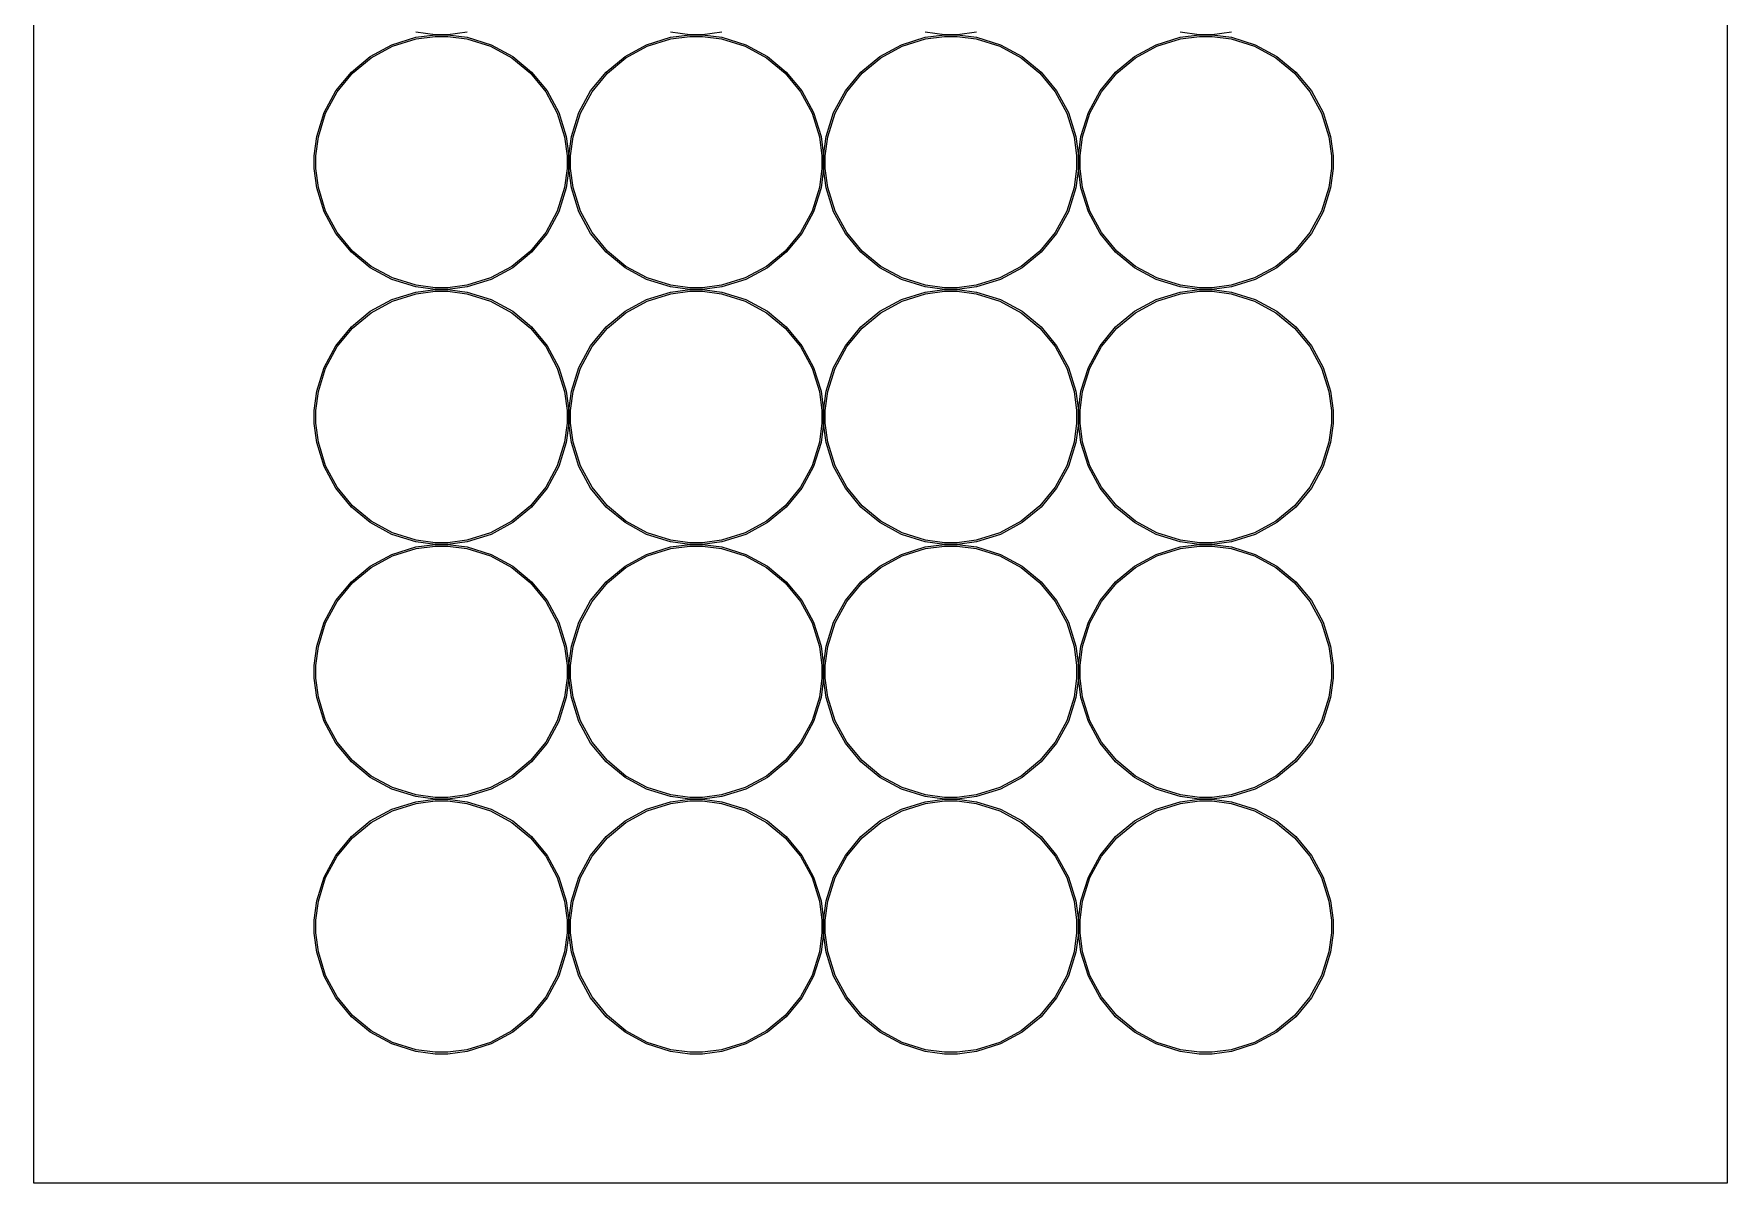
# Model space of a CAD drawing. Extents: x 3 to 206, y 4 to 294.
# Drawn here: x 3.4 to 206.1, y 3.7 to 141.2 of the extents above; entities that cross this region are included whole.
import ezdxf

# ---------------------------------------------------------------- set-up
doc = ezdxf.new("R2010")
doc.units = 0
doc.layers.add('CCC-CC-CC', color=254, linetype='CONTINUOUS')
doc.layers.add('CFF-FF-FF-WHITE', color=7, linetype='CONTINUOUS')

msp = doc.modelspace()

# ---------------------------------------------------------------- linework, layer by layer
at = {"layer": 'CCC-CC-CC'}
for points in [[(52.2319, 141.123), (52.9992, 141.123), (55.3036, 140.815), (58.1656, 139.926), (60.7564, 138.52), (63.0135, 136.659), (64.8751, 134.401), (66.2809, 131.811), (67.1696, 128.948), (67.4797, 126.644), (67.4797, 125.876), (67.4797, 125.108), (67.1696, 122.804), (66.2809, 119.942), (64.8751, 117.351), (63.0135, 115.094), (60.7564, 113.232), (58.1656, 111.826), (55.3036, 110.938), (52.9992, 110.628), (52.2319, 110.628), (51.4629, 110.628), (49.1589, 110.938), (46.2964, 111.826), (43.706, 113.232), (41.4486, 115.094), (39.587, 117.351), (38.1811, 119.942), (37.2925, 122.804), (36.9838, 125.108), (36.9838, 125.876), (36.9838, 126.644), (37.2925, 128.948), (38.1811, 131.811), (39.587, 134.401), (41.4486, 136.659), (43.706, 138.52), (46.2964, 139.926), (49.1589, 140.815), (51.4629, 141.123), (52.2319, 141.123)], [(52.2319, 140.92), (52.9897, 140.92), (55.2633, 140.615), (58.087, 139.738), (60.6432, 138.351), (62.8689, 136.514), (64.7058, 134.287), (66.0936, 131.732), (66.9699, 128.909), (67.2758, 126.635), (67.2758, 125.876), (67.2758, 125.118), (66.9699, 122.844), (66.0936, 120.02), (64.7058, 117.464), (62.8689, 115.238), (60.6432, 113.401), (58.087, 112.014), (55.2633, 111.137), (52.9897, 110.831), (52.2319, 110.831), (51.4724, 110.831), (49.1987, 111.137), (46.3751, 112.014), (43.8203, 113.401), (41.5932, 115.238), (39.7563, 117.464), (38.3688, 120.02), (37.4922, 122.844), (37.1877, 125.118), (37.1877, 125.876), (37.1877, 126.635), (37.4922, 128.909), (38.3688, 131.732), (39.7563, 134.287), (41.5932, 136.514), (43.8203, 138.351), (46.3751, 139.738), (49.1987, 140.615), (51.4724, 140.92), (52.2319, 140.92)], [(82.7278, 141.123), (83.4954, 141.123), (85.7994, 140.815), (88.6615, 139.926), (91.2523, 138.52), (93.5083, 136.659), (95.3699, 134.401), (96.7754, 131.811), (97.6644, 128.948), (97.9745, 126.644), (97.9745, 125.876), (97.9745, 125.108), (97.6644, 122.804), (96.7754, 119.942), (95.3699, 117.351), (93.5083, 115.094), (91.2523, 113.232), (88.6615, 111.826), (85.7994, 110.938), (83.4954, 110.628), (82.7278, 110.628), (81.9587, 110.628), (79.6548, 110.938), (76.7927, 111.826), (74.2019, 113.232), (71.9448, 115.094), (70.0828, 117.351), (68.6774, 119.942), (67.7884, 122.804), (67.4797, 125.108), (67.4797, 125.876), (67.4797, 126.644), (67.7884, 128.948), (68.6774, 131.811), (70.0828, 134.401), (71.9448, 136.659), (74.2019, 138.52), (76.7927, 139.926), (79.6548, 140.815), (81.9587, 141.123), (82.7278, 141.123)], [(82.7278, 140.92), (83.4856, 140.92), (85.7596, 140.615), (88.5832, 139.738), (91.138, 138.351), (93.3648, 136.514), (95.2017, 134.287), (96.5895, 131.732), (97.4658, 128.909), (97.7717, 126.635), (97.7717, 125.876), (97.7717, 125.118), (97.4658, 122.844), (96.5895, 120.02), (95.2017, 117.464), (93.3648, 115.238), (91.138, 113.401), (88.5832, 112.014), (85.7596, 111.137), (83.4856, 110.831), (82.7278, 110.831), (81.9686, 110.831), (79.6946, 111.137), (76.871, 112.014), (74.3148, 113.401), (72.088, 115.238), (70.2511, 117.464), (68.8633, 120.02), (67.987, 122.844), (67.6822, 125.118), (67.6822, 125.876), (67.6822, 126.635), (67.987, 128.909), (68.8633, 131.732), (70.2511, 134.287), (72.088, 136.514), (74.3148, 138.351), (76.871, 139.738), (79.6946, 140.615), (81.9686, 140.92), (82.7278, 140.92)], [(113.222, 141.123), (113.99, 141.123), (116.294, 140.815), (119.156, 139.926), (121.747, 138.52), (124.004, 136.659), (125.866, 134.401), (127.272, 131.811), (128.16, 128.948), (128.47, 126.644), (128.47, 125.876), (128.47, 125.108), (128.16, 122.804), (127.272, 119.942), (125.866, 117.351), (124.004, 115.094), (121.747, 113.232), (119.156, 111.826), (116.294, 110.938), (113.99, 110.628), (113.222, 110.628), (112.454, 110.628), (110.149, 110.938), (107.287, 111.826), (104.696, 113.232), (102.439, 115.094), (100.578, 117.351), (99.1718, 119.942), (98.2832, 122.804), (97.9745, 125.108), (97.9745, 125.876), (97.9745, 126.644), (98.2832, 128.948), (99.1718, 131.811), (100.578, 134.401), (102.439, 136.659), (104.696, 138.52), (107.287, 139.926), (110.149, 140.815), (112.454, 141.123), (113.222, 141.123)], [(113.222, 140.92), (113.98, 140.92), (116.254, 140.615), (119.078, 139.738), (121.634, 138.351), (123.86, 136.514), (125.696, 134.287), (127.084, 131.732), (127.961, 128.909), (128.266, 126.635), (128.266, 125.876), (128.266, 125.118), (127.961, 122.844), (127.084, 120.02), (125.696, 117.464), (123.86, 115.238), (121.634, 113.401), (119.078, 112.014), (116.254, 111.137), (113.98, 110.831), (113.222, 110.831), (112.463, 110.831), (110.189, 111.137), (107.366, 112.014), (104.811, 113.401), (102.584, 115.238), (100.747, 117.464), (99.3592, 120.02), (98.4829, 122.844), (98.1784, 125.118), (98.1784, 125.876), (98.1784, 126.635), (98.4829, 128.909), (99.3592, 131.732), (100.747, 134.287), (102.584, 136.514), (104.811, 138.351), (107.366, 139.738), (110.189, 140.615), (112.463, 140.92), (113.222, 140.92)], [(143.718, 141.123), (144.486, 141.123), (146.79, 140.815), (149.652, 139.926), (152.243, 138.52), (154.499, 136.659), (156.361, 134.401), (157.766, 131.811), (158.655, 128.948), (158.965, 126.644), (158.965, 125.876), (158.965, 125.108), (158.655, 122.804), (157.766, 119.942), (156.361, 117.351), (154.499, 115.094), (152.243, 113.232), (149.652, 111.826), (146.79, 110.938), (144.486, 110.628), (143.718, 110.628), (142.949, 110.628), (140.645, 110.938), (137.783, 111.826), (135.193, 113.232), (132.935, 115.094), (131.074, 117.351), (129.668, 119.942), (128.779, 122.804), (128.47, 125.108), (128.47, 125.876), (128.47, 126.644), (128.779, 128.948), (129.668, 131.811), (131.074, 134.401), (132.935, 136.659), (135.193, 138.52), (137.783, 139.926), (140.645, 140.815), (142.949, 141.123), (143.718, 141.123)], [(143.718, 140.92), (144.476, 140.92), (146.75, 140.615), (149.574, 139.738), (152.128, 138.351), (154.355, 136.514), (156.192, 134.287), (157.58, 131.732), (158.456, 128.909), (158.762, 126.635), (158.762, 125.876), (158.762, 125.118), (158.456, 122.844), (157.58, 120.02), (156.192, 117.464), (154.355, 115.238), (152.128, 113.401), (149.574, 112.014), (146.75, 111.137), (144.476, 110.831), (143.718, 110.831), (142.959, 110.831), (140.685, 111.137), (137.862, 112.014), (135.305, 113.401), (133.078, 115.238), (131.241, 117.464), (129.854, 120.02), (128.977, 122.844), (128.673, 125.118), (128.673, 125.876), (128.673, 126.635), (128.977, 128.909), (129.854, 131.732), (131.241, 134.287), (133.078, 136.514), (135.305, 138.351), (137.862, 139.738), (140.685, 140.615), (142.959, 140.92), (143.718, 140.92)], [(52.2319, 110.628), (52.9992, 110.628), (55.3036, 110.319), (58.1656, 109.43), (60.7564, 108.024), (63.0135, 106.163), (64.8751, 103.905), (66.2809, 101.315), (67.1696, 98.4525), (67.4797, 96.1485), (67.4797, 95.3795), (67.4797, 94.6118), (67.1696, 92.3078), (66.2809, 89.4457), (64.8751, 86.8549), (63.0135, 84.5993), (60.7564, 82.7373), (58.1656, 81.3319), (55.3036, 80.4429), (52.9992, 80.1328), (52.2319, 80.1328), (51.4629, 80.1328), (49.1589, 80.4429), (46.2964, 81.3319), (43.706, 82.7373), (41.4486, 84.5993), (39.587, 86.8549), (38.1811, 89.4457), (37.2925, 92.3078), (36.9838, 94.6118), (36.9838, 95.3795), (36.9838, 96.1485), (37.2925, 98.4525), (38.1811, 101.315), (39.587, 103.905), (41.4486, 106.163), (43.706, 108.024), (46.2964, 109.43), (49.1589, 110.319), (51.4629, 110.628), (52.2319, 110.628)], [(52.2319, 110.425), (52.9897, 110.425), (55.2633, 110.12), (58.087, 109.244), (60.6432, 107.856), (62.8689, 106.019), (64.7058, 103.793), (66.0936, 101.236), (66.9699, 98.4127), (67.2758, 96.139), (67.2758, 95.3795), (67.2758, 94.6217), (66.9699, 92.3477), (66.0936, 89.5244), (64.7058, 86.9692), (62.8689, 84.7425), (60.6432, 82.9056), (58.087, 81.5178), (55.2633, 80.6415), (52.9897, 80.3356), (52.2319, 80.3356), (51.4724, 80.3356), (49.1987, 80.6415), (46.3751, 81.5178), (43.8203, 82.9056), (41.5932, 84.7425), (39.7563, 86.9692), (38.3688, 89.5244), (37.4922, 92.3477), (37.1877, 94.6217), (37.1877, 95.3795), (37.1877, 96.139), (37.4922, 98.4127), (38.3688, 101.236), (39.7563, 103.793), (41.5932, 106.019), (43.8203, 107.856), (46.3751, 109.244), (49.1987, 110.12), (51.4724, 110.425), (52.2319, 110.425)], [(82.7278, 110.628), (83.4954, 110.628), (85.7994, 110.319), (88.6615, 109.43), (91.2523, 108.024), (93.5083, 106.163), (95.3699, 103.905), (96.7754, 101.315), (97.6644, 98.4525), (97.9745, 96.1485), (97.9745, 95.3795), (97.9745, 94.6118), (97.6644, 92.3078), (96.7754, 89.4457), (95.3699, 86.8549), (93.5083, 84.5993), (91.2523, 82.7373), (88.6615, 81.3319), (85.7994, 80.4429), (83.4954, 80.1328), (82.7278, 80.1328), (81.9587, 80.1328), (79.6548, 80.4429), (76.7927, 81.3319), (74.2019, 82.7373), (71.9448, 84.5993), (70.0828, 86.8549), (68.6774, 89.4457), (67.7884, 92.3078), (67.4797, 94.6118), (67.4797, 95.3795), (67.4797, 96.1485), (67.7884, 98.4525), (68.6774, 101.315), (70.0828, 103.905), (71.9448, 106.163), (74.2019, 108.024), (76.7927, 109.43), (79.6548, 110.319), (81.9587, 110.628), (82.7278, 110.628)], [(82.7278, 110.425), (83.4856, 110.425), (85.7596, 110.12), (88.5832, 109.244), (91.138, 107.856), (93.3648, 106.019), (95.2017, 103.793), (96.5895, 101.236), (97.4658, 98.4127), (97.7717, 96.139), (97.7717, 95.3795), (97.7717, 94.6217), (97.4658, 92.3477), (96.5895, 89.5244), (95.2017, 86.9692), (93.3648, 84.7425), (91.138, 82.9056), (88.5832, 81.5178), (85.7596, 80.6415), (83.4856, 80.3356), (82.7278, 80.3356), (81.9686, 80.3356), (79.6946, 80.6415), (76.871, 81.5178), (74.3148, 82.9056), (72.088, 84.7425), (70.2511, 86.9692), (68.8633, 89.5244), (67.987, 92.3477), (67.6822, 94.6217), (67.6822, 95.3795), (67.6822, 96.139), (67.987, 98.4127), (68.8633, 101.236), (70.2511, 103.793), (72.088, 106.019), (74.3148, 107.856), (76.871, 109.244), (79.6946, 110.12), (81.9686, 110.425), (82.7278, 110.425)], [(113.222, 110.628), (113.99, 110.628), (116.294, 110.319), (119.156, 109.43), (121.747, 108.024), (124.004, 106.163), (125.866, 103.905), (127.272, 101.315), (128.16, 98.4525), (128.47, 96.1485), (128.47, 95.3795), (128.47, 94.6118), (128.16, 92.3078), (127.272, 89.4457), (125.866, 86.8549), (124.004, 84.5993), (121.747, 82.7373), (119.156, 81.3319), (116.294, 80.4429), (113.99, 80.1328), (113.222, 80.1328), (112.454, 80.1328), (110.149, 80.4429), (107.287, 81.3319), (104.696, 82.7373), (102.439, 84.5993), (100.578, 86.8549), (99.1718, 89.4457), (98.2832, 92.3078), (97.9745, 94.6118), (97.9745, 95.3795), (97.9745, 96.1485), (98.2832, 98.4525), (99.1718, 101.315), (100.578, 103.905), (102.439, 106.163), (104.696, 108.024), (107.287, 109.43), (110.149, 110.319), (112.454, 110.628), (113.222, 110.628)], [(113.222, 110.425), (113.98, 110.425), (116.254, 110.12), (119.078, 109.244), (121.634, 107.856), (123.86, 106.019), (125.696, 103.793), (127.084, 101.236), (127.961, 98.4127), (128.266, 96.139), (128.266, 95.3795), (128.266, 94.6217), (127.961, 92.3477), (127.084, 89.5244), (125.696, 86.9692), (123.86, 84.7425), (121.634, 82.9056), (119.078, 81.5178), (116.254, 80.6415), (113.98, 80.3356), (113.222, 80.3356), (112.463, 80.3356), (110.189, 80.6415), (107.366, 81.5178), (104.811, 82.9056), (102.584, 84.7425), (100.747, 86.9692), (99.3592, 89.5244), (98.4829, 92.3477), (98.1784, 94.6217), (98.1784, 95.3795), (98.1784, 96.139), (98.4829, 98.4127), (99.3592, 101.236), (100.747, 103.793), (102.584, 106.019), (104.811, 107.856), (107.366, 109.244), (110.189, 110.12), (112.463, 110.425), (113.222, 110.425)], [(143.718, 110.628), (144.486, 110.628), (146.79, 110.319), (149.652, 109.43), (152.243, 108.024), (154.499, 106.163), (156.361, 103.905), (157.766, 101.315), (158.655, 98.4525), (158.965, 96.1485), (158.965, 95.3795), (158.965, 94.6118), (158.655, 92.3078), (157.766, 89.4457), (156.361, 86.8549), (154.499, 84.5993), (152.243, 82.7373), (149.652, 81.3319), (146.79, 80.4429), (144.486, 80.1328), (143.718, 80.1328), (142.949, 80.1328), (140.645, 80.4429), (137.783, 81.3319), (135.193, 82.7373), (132.935, 84.5993), (131.074, 86.8549), (129.668, 89.4457), (128.779, 92.3078), (128.47, 94.6118), (128.47, 95.3795), (128.47, 96.1485), (128.779, 98.4525), (129.668, 101.315), (131.074, 103.905), (132.935, 106.163), (135.193, 108.024), (137.783, 109.43), (140.645, 110.319), (142.949, 110.628), (143.718, 110.628)], [(143.718, 110.425), (144.476, 110.425), (146.75, 110.12), (149.574, 109.244), (152.128, 107.856), (154.355, 106.019), (156.192, 103.793), (157.58, 101.236), (158.456, 98.4127), (158.762, 96.139), (158.762, 95.3795), (158.762, 94.6217), (158.456, 92.3477), (157.58, 89.5244), (156.192, 86.9692), (154.355, 84.7425), (152.128, 82.9056), (149.574, 81.5178), (146.75, 80.6415), (144.476, 80.3356), (143.718, 80.3356), (142.959, 80.3356), (140.685, 80.6415), (137.862, 81.5178), (135.305, 82.9056), (133.078, 84.7425), (131.241, 86.9692), (129.854, 89.5244), (128.977, 92.3477), (128.673, 94.6217), (128.673, 95.3795), (128.673, 96.139), (128.977, 98.4127), (129.854, 101.236), (131.241, 103.793), (133.078, 106.019), (135.305, 107.856), (137.862, 109.244), (140.685, 110.12), (142.959, 110.425), (143.718, 110.425)], [(52.2319, 80.1328), (52.9992, 80.1328), (55.3036, 79.8241), (58.1656, 78.9354), (60.7564, 77.53), (63.0135, 75.668), (64.8751, 73.4109), (66.2809, 70.8201), (67.1696, 67.9581), (67.4797, 65.6537), (67.4797, 64.885), (67.4797, 64.1174), (67.1696, 61.8134), (66.2809, 58.9509), (64.8751, 56.3605), (63.0135, 54.1031), (60.7564, 52.2414), (58.1656, 50.836), (55.3036, 49.947), (52.9992, 49.6369), (52.2319, 49.6369), (51.4629, 49.6369), (49.1589, 49.947), (46.2964, 50.836), (43.706, 52.2414), (41.4486, 54.1031), (39.587, 56.3605), (38.1811, 58.9509), (37.2925, 61.8134), (36.9838, 64.1174), (36.9838, 64.885), (36.9838, 65.6537), (37.2925, 67.9581), (38.1811, 70.8201), (39.587, 73.4109), (41.4486, 75.668), (43.706, 77.53), (46.2964, 78.9354), (49.1589, 79.8241), (51.4629, 80.1328), (52.2319, 80.1328)], [(52.2319, 79.9289), (52.9897, 79.9289), (55.2633, 79.6244), (58.087, 78.7481), (60.6432, 77.3603), (62.8689, 75.5234), (64.7058, 73.2966), (66.0936, 70.7415), (66.9699, 67.9178), (67.2758, 65.6442), (67.2758, 64.885), (67.2758, 64.1269), (66.9699, 61.8532), (66.0936, 59.0296), (64.7058, 56.4734), (62.8689, 54.2477), (60.6432, 52.4108), (58.087, 51.0233), (55.2633, 50.1467), (52.9897, 49.8408), (52.2319, 49.8408), (51.4724, 49.8408), (49.1987, 50.1467), (46.3751, 51.0233), (43.8203, 52.4108), (41.5932, 54.2477), (39.7563, 56.4734), (38.3688, 59.0296), (37.4922, 61.8532), (37.1877, 64.1269), (37.1877, 64.885), (37.1877, 65.6442), (37.4922, 67.9178), (38.3688, 70.7415), (39.7563, 73.2966), (41.5932, 75.5234), (43.8203, 77.3603), (46.3751, 78.7481), (49.1987, 79.6244), (51.4724, 79.9289), (52.2319, 79.9289)], [(82.7278, 80.1328), (83.4954, 80.1328), (85.7994, 79.8241), (88.6615, 78.9354), (91.2523, 77.53), (93.5083, 75.668), (95.3699, 73.4109), (96.7754, 70.8201), (97.6644, 67.9581), (97.9745, 65.6537), (97.9745, 64.885), (97.9745, 64.1174), (97.6644, 61.8134), (96.7754, 58.9509), (95.3699, 56.3605), (93.5083, 54.1031), (91.2523, 52.2414), (88.6615, 50.836), (85.7994, 49.947), (83.4954, 49.6369), (82.7278, 49.6369), (81.9587, 49.6369), (79.6548, 49.947), (76.7927, 50.836), (74.2019, 52.2414), (71.9448, 54.1031), (70.0828, 56.3605), (68.6774, 58.9509), (67.7884, 61.8134), (67.4797, 64.1174), (67.4797, 64.885), (67.4797, 65.6537), (67.7884, 67.9581), (68.6774, 70.8201), (70.0828, 73.4109), (71.9448, 75.668), (74.2019, 77.53), (76.7927, 78.9354), (79.6548, 79.8241), (81.9587, 80.1328), (82.7278, 80.1328)], [(82.7278, 79.9289), (83.4856, 79.9289), (85.7596, 79.6244), (88.5832, 78.7481), (91.138, 77.3603), (93.3648, 75.5234), (95.2017, 73.2966), (96.5895, 70.7415), (97.4658, 67.9178), (97.7717, 65.6442), (97.7717, 64.885), (97.7717, 64.1269), (97.4658, 61.8532), (96.5895, 59.0296), (95.2017, 56.4734), (93.3648, 54.2477), (91.138, 52.4108), (88.5832, 51.0233), (85.7596, 50.1467), (83.4856, 49.8408), (82.7278, 49.8408), (81.9686, 49.8408), (79.6946, 50.1467), (76.871, 51.0233), (74.3148, 52.4108), (72.088, 54.2477), (70.2511, 56.4734), (68.8633, 59.0296), (67.987, 61.8532), (67.6822, 64.1269), (67.6822, 64.885), (67.6822, 65.6442), (67.987, 67.9178), (68.8633, 70.7415), (70.2511, 73.2966), (72.088, 75.5234), (74.3148, 77.3603), (76.871, 78.7481), (79.6946, 79.6244), (81.9686, 79.9289), (82.7278, 79.9289)], [(113.222, 80.1328), (113.99, 80.1328), (116.294, 79.8241), (119.156, 78.9354), (121.747, 77.53), (124.004, 75.668), (125.866, 73.4109), (127.272, 70.8201), (128.16, 67.9581), (128.47, 65.6537), (128.47, 64.885), (128.47, 64.1174), (128.16, 61.8134), (127.272, 58.9509), (125.866, 56.3605), (124.004, 54.1031), (121.747, 52.2414), (119.156, 50.836), (116.294, 49.947), (113.99, 49.6369), (113.222, 49.6369), (112.454, 49.6369), (110.149, 49.947), (107.287, 50.836), (104.696, 52.2414), (102.439, 54.1031), (100.578, 56.3605), (99.1718, 58.9509), (98.2832, 61.8134), (97.9745, 64.1174), (97.9745, 64.885), (97.9745, 65.6537), (98.2832, 67.9581), (99.1718, 70.8201), (100.578, 73.4109), (102.439, 75.668), (104.696, 77.53), (107.287, 78.9354), (110.149, 79.8241), (112.454, 80.1328), (113.222, 80.1328)], [(113.222, 79.9289), (113.98, 79.9289), (116.254, 79.6244), (119.078, 78.7481), (121.634, 77.3603), (123.86, 75.5234), (125.696, 73.2966), (127.084, 70.7415), (127.961, 67.9178), (128.266, 65.6442), (128.266, 64.885), (128.266, 64.1269), (127.961, 61.8532), (127.084, 59.0296), (125.696, 56.4734), (123.86, 54.2477), (121.634, 52.4108), (119.078, 51.0233), (116.254, 50.1467), (113.98, 49.8408), (113.222, 49.8408), (112.463, 49.8408), (110.189, 50.1467), (107.366, 51.0233), (104.811, 52.4108), (102.584, 54.2477), (100.747, 56.4734), (99.3592, 59.0296), (98.4829, 61.8532), (98.1784, 64.1269), (98.1784, 64.885), (98.1784, 65.6442), (98.4829, 67.9178), (99.3592, 70.7415), (100.747, 73.2966), (102.584, 75.5234), (104.811, 77.3603), (107.366, 78.7481), (110.189, 79.6244), (112.463, 79.9289), (113.222, 79.9289)], [(143.718, 80.1328), (144.486, 80.1328), (146.79, 79.8241), (149.652, 78.9354), (152.243, 77.53), (154.499, 75.668), (156.361, 73.4109), (157.766, 70.8201), (158.655, 67.9581), (158.965, 65.6537), (158.965, 64.885), (158.965, 64.1174), (158.655, 61.8134), (157.766, 58.9509), (156.361, 56.3605), (154.499, 54.1031), (152.243, 52.2414), (149.652, 50.836), (146.79, 49.947), (144.486, 49.6369), (143.718, 49.6369), (142.949, 49.6369), (140.645, 49.947), (137.783, 50.836), (135.193, 52.2414), (132.935, 54.1031), (131.074, 56.3605), (129.668, 58.9509), (128.779, 61.8134), (128.47, 64.1174), (128.47, 64.885), (128.47, 65.6537), (128.779, 67.9581), (129.668, 70.8201), (131.074, 73.4109), (132.935, 75.668), (135.193, 77.53), (137.783, 78.9354), (140.645, 79.8241), (142.949, 80.1328), (143.718, 80.1328)], [(143.718, 79.9289), (144.476, 79.9289), (146.75, 79.6244), (149.574, 78.7481), (152.128, 77.3603), (154.355, 75.5234), (156.192, 73.2966), (157.58, 70.7415), (158.456, 67.9178), (158.762, 65.6442), (158.762, 64.885), (158.762, 64.1269), (158.456, 61.8532), (157.58, 59.0296), (156.192, 56.4734), (154.355, 54.2477), (152.128, 52.4108), (149.574, 51.0233), (146.75, 50.1467), (144.476, 49.8408), (143.718, 49.8408), (142.959, 49.8408), (140.685, 50.1467), (137.862, 51.0233), (135.305, 52.4108), (133.078, 54.2477), (131.241, 56.4734), (129.854, 59.0296), (128.977, 61.8532), (128.673, 64.1269), (128.673, 64.885), (128.673, 65.6442), (128.977, 67.9178), (129.854, 70.7415), (131.241, 73.2966), (133.078, 75.5234), (135.305, 77.3603), (137.862, 78.7481), (140.685, 79.6244), (142.959, 79.9289), (143.718, 79.9289)], [(52.2319, 49.6369), (52.9992, 49.6369), (55.3036, 49.3282), (58.1656, 48.4396), (60.7564, 47.0337), (63.0135, 45.1721), (64.8751, 42.9147), (66.2809, 40.3243), (67.1696, 37.4618), (67.4797, 35.1579), (67.4797, 34.389), (67.4797, 33.6214), (67.1696, 31.3173), (66.2809, 28.4551), (64.8751, 25.8644), (63.0135, 23.6086), (60.7564, 21.7468), (58.1656, 20.3412), (55.3036, 19.4524), (52.9992, 19.1423), (52.2319, 19.1423), (51.4629, 19.1423), (49.1589, 19.4524), (46.2964, 20.3412), (43.706, 21.7468), (41.4486, 23.6086), (39.587, 25.8644), (38.1811, 28.4551), (37.2925, 31.3173), (36.9838, 33.6214), (36.9838, 34.389), (36.9838, 35.1579), (37.2925, 37.4618), (38.1811, 40.3243), (39.587, 42.9147), (41.4486, 45.1721), (43.706, 47.0337), (46.2964, 48.4396), (49.1589, 49.3282), (51.4629, 49.6369), (52.2319, 49.6369)], [(52.2319, 49.4344), (52.9897, 49.4344), (55.2633, 49.13), (58.087, 48.2533), (60.6432, 46.8658), (62.8689, 45.0289), (64.7058, 42.8018), (66.0936, 40.2456), (66.9699, 37.422), (67.2758, 35.1482), (67.2758, 34.389), (67.2758, 33.631), (66.9699, 31.3573), (66.0936, 28.5337), (64.7058, 25.9788), (62.8689, 23.7519), (60.6432, 21.9149), (58.087, 20.5273), (55.2633, 19.6508), (52.9897, 19.3449), (52.2319, 19.3449), (51.4724, 19.3449), (49.1987, 19.6508), (46.3751, 20.5273), (43.8203, 21.9149), (41.5932, 23.7519), (39.7563, 25.9788), (38.3688, 28.5337), (37.4922, 31.3573), (37.1877, 33.631), (37.1877, 34.389), (37.1877, 35.1482), (37.4922, 37.422), (38.3688, 40.2456), (39.7563, 42.8018), (41.5932, 45.0289), (43.8203, 46.8658), (46.3751, 48.2533), (49.1987, 49.13), (51.4724, 49.4344), (52.2319, 49.4344)], [(82.7278, 49.6369), (83.4954, 49.6369), (85.7994, 49.3282), (88.6615, 48.4396), (91.2523, 47.0337), (93.5083, 45.1721), (95.3699, 42.9147), (96.7754, 40.3243), (97.6644, 37.4618), (97.9745, 35.1579), (97.9745, 34.389), (97.9745, 33.6214), (97.6644, 31.3173), (96.7754, 28.4551), (95.3699, 25.8644), (93.5083, 23.6086), (91.2523, 21.7468), (88.6615, 20.3412), (85.7994, 19.4524), (83.4954, 19.1423), (82.7278, 19.1423), (81.9587, 19.1423), (79.6548, 19.4524), (76.7927, 20.3412), (74.2019, 21.7468), (71.9448, 23.6086), (70.0828, 25.8644), (68.6774, 28.4551), (67.7884, 31.3173), (67.4797, 33.6214), (67.4797, 34.389), (67.4797, 35.1579), (67.7884, 37.4618), (68.6774, 40.3243), (70.0828, 42.9147), (71.9448, 45.1721), (74.2019, 47.0337), (76.7927, 48.4396), (79.6548, 49.3282), (81.9587, 49.6369), (82.7278, 49.6369)], [(82.7278, 49.4344), (83.4856, 49.4344), (85.7596, 49.13), (88.5832, 48.2533), (91.138, 46.8658), (93.3648, 45.0289), (95.2017, 42.8018), (96.5895, 40.2456), (97.4658, 37.422), (97.7717, 35.1482), (97.7717, 34.389), (97.7717, 33.631), (97.4658, 31.3573), (96.5895, 28.5337), (95.2017, 25.9788), (93.3648, 23.7519), (91.138, 21.9149), (88.5832, 20.5273), (85.7596, 19.6508), (83.4856, 19.3449), (82.7278, 19.3449), (81.9686, 19.3449), (79.6946, 19.6508), (76.871, 20.5273), (74.3148, 21.9149), (72.088, 23.7519), (70.2511, 25.9788), (68.8633, 28.5337), (67.987, 31.3573), (67.6822, 33.631), (67.6822, 34.389), (67.6822, 35.1482), (67.987, 37.422), (68.8633, 40.2456), (70.2511, 42.8018), (72.088, 45.0289), (74.3148, 46.8658), (76.871, 48.2533), (79.6946, 49.13), (81.9686, 49.4344), (82.7278, 49.4344)], [(113.222, 49.6369), (113.99, 49.6369), (116.294, 49.3282), (119.156, 48.4396), (121.747, 47.0337), (124.004, 45.1721), (125.866, 42.9147), (127.272, 40.3243), (128.16, 37.4618), (128.47, 35.1579), (128.47, 34.389), (128.47, 33.6214), (128.16, 31.3173), (127.272, 28.4551), (125.866, 25.8644), (124.004, 23.6086), (121.747, 21.7468), (119.156, 20.3412), (116.294, 19.4524), (113.99, 19.1423), (113.222, 19.1423), (112.454, 19.1423), (110.149, 19.4524), (107.287, 20.3412), (104.696, 21.7468), (102.439, 23.6086), (100.578, 25.8644), (99.1718, 28.4551), (98.2832, 31.3173), (97.9745, 33.6214), (97.9745, 34.389), (97.9745, 35.1579), (98.2832, 37.4618), (99.1718, 40.3243), (100.578, 42.9147), (102.439, 45.1721), (104.696, 47.0337), (107.287, 48.4396), (110.149, 49.3282), (112.454, 49.6369), (113.222, 49.6369)], [(113.222, 49.4344), (113.98, 49.4344), (116.254, 49.13), (119.078, 48.2533), (121.634, 46.8658), (123.86, 45.0289), (125.696, 42.8018), (127.084, 40.2456), (127.961, 37.422), (128.266, 35.1482), (128.266, 34.389), (128.266, 33.631), (127.961, 31.3573), (127.084, 28.5337), (125.696, 25.9788), (123.86, 23.7519), (121.634, 21.9149), (119.078, 20.5273), (116.254, 19.6508), (113.98, 19.3449), (113.222, 19.3449), (112.463, 19.3449), (110.189, 19.6508), (107.366, 20.5273), (104.811, 21.9149), (102.584, 23.7519), (100.747, 25.9788), (99.3592, 28.5337), (98.4829, 31.3573), (98.1784, 33.631), (98.1784, 34.389), (98.1784, 35.1482), (98.4829, 37.422), (99.3592, 40.2456), (100.747, 42.8018), (102.584, 45.0289), (104.811, 46.8658), (107.366, 48.2533), (110.189, 49.13), (112.463, 49.4344), (113.222, 49.4344)], [(143.718, 49.6369), (144.486, 49.6369), (146.79, 49.3282), (149.652, 48.4396), (152.243, 47.0337), (154.499, 45.1721), (156.361, 42.9147), (157.766, 40.3243), (158.655, 37.4618), (158.965, 35.1579), (158.965, 34.389), (158.965, 33.6214), (158.655, 31.3173), (157.766, 28.4551), (156.361, 25.8644), (154.499, 23.6086), (152.243, 21.7468), (149.652, 20.3412), (146.79, 19.4524), (144.486, 19.1423), (143.718, 19.1423), (142.949, 19.1423), (140.645, 19.4524), (137.783, 20.3412), (135.193, 21.7468), (132.935, 23.6086), (131.074, 25.8644), (129.668, 28.4551), (128.779, 31.3173), (128.47, 33.6214), (128.47, 34.389), (128.47, 35.1579), (128.779, 37.4618), (129.668, 40.3243), (131.074, 42.9147), (132.935, 45.1721), (135.193, 47.0337), (137.783, 48.4396), (140.645, 49.3282), (142.949, 49.6369), (143.718, 49.6369)], [(143.718, 49.4344), (144.476, 49.4344), (146.75, 49.13), (149.574, 48.2533), (152.128, 46.8658), (154.355, 45.0289), (156.192, 42.8018), (157.58, 40.2456), (158.456, 37.422), (158.762, 35.1482), (158.762, 34.389), (158.762, 33.631), (158.456, 31.3573), (157.58, 28.5337), (156.192, 25.9788), (154.355, 23.7519), (152.128, 21.9149), (149.574, 20.5273), (146.75, 19.6508), (144.476, 19.3449), (143.718, 19.3449), (142.959, 19.3449), (140.685, 19.6508), (137.862, 20.5273), (135.305, 21.9149), (133.078, 23.7519), (131.241, 25.9788), (129.854, 28.5337), (128.977, 31.3573), (128.673, 33.631), (128.673, 34.389), (128.673, 35.1482), (128.977, 37.422), (129.854, 40.2456), (131.241, 42.8018), (133.078, 45.0289), (135.305, 46.8658), (137.862, 48.2533), (140.685, 49.13), (142.959, 49.4344), (143.718, 49.4344)]]:
    msp.add_lwpolyline(points, close=True, dxfattribs=at)
for points in [[(55.3036, 141.434), (52.9992, 141.123), (52.2319, 141.123), (51.4629, 141.123), (49.1589, 141.434)], [(85.7994, 141.434), (83.4954, 141.123), (82.7278, 141.123), (81.9587, 141.123), (79.6548, 141.434)], [(116.294, 141.434), (113.99, 141.123), (113.222, 141.123), (112.454, 141.123), (110.149, 141.434)], [(146.79, 141.434), (144.486, 141.123), (143.718, 141.123), (142.949, 141.123), (140.645, 141.434)]]:
    msp.add_lwpolyline(points, dxfattribs=at)
at = {"layer": 'CFF-FF-FF-WHITE'}
msp.add_lwpolyline([(3.4396, 293.599), (206.131, 293.599), (206.131, 3.6904), (3.4396, 3.6904), (3.4396, 293.599)], close=True, dxfattribs=at)

doc.saveas('drawing.dxf')
